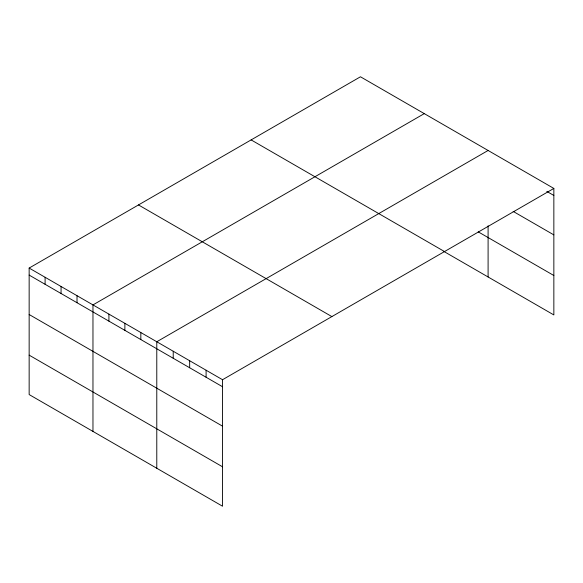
<?xml version="1.0" encoding="UTF-8"?>
<svg xmlns="http://www.w3.org/2000/svg" width="583" height="583" viewBox="0 0 583 583"><rect width="100%" height="100%" fill="white"/><g stroke="black" fill="none" stroke-linecap="round" stroke-linejoin="round"><path stroke-width="0.87" d="M553.85 188.433L360.462 76.781L29.15 268.063L29.15 394.567L222.538 506.219L222.538 379.715L553.85 188.433L553.85 314.937L444.035 251.535M424.278 113.627L92.967 304.909L92.967 431.413M488.095 150.472L156.783 341.755L156.783 468.258M546.803 191.392L553.85 195.458M513.149 211.389L553.85 234.891M478.22 231.845L553.85 275.511M251.127 139.905L444.516 251.557M138.484 204.939L331.873 316.591M29.15 268.063L222.538 379.715M29.15 275.089L222.538 386.74M29.15 314.514L222.538 426.166M29.15 355.142L222.538 466.794M488.095 225.81L488.095 276.976M206.098 370.22L206.098 377.252M189.664 360.731L189.664 367.756M173.224 351.243L173.224 358.268M140.831 332.543L140.831 339.568M124.879 323.332L124.879 330.357M108.919 314.12L108.919 321.146M77.014 295.698L77.014 302.723M61.062 286.486L61.062 293.511M45.102 277.275L45.102 284.3"/></g></svg>
